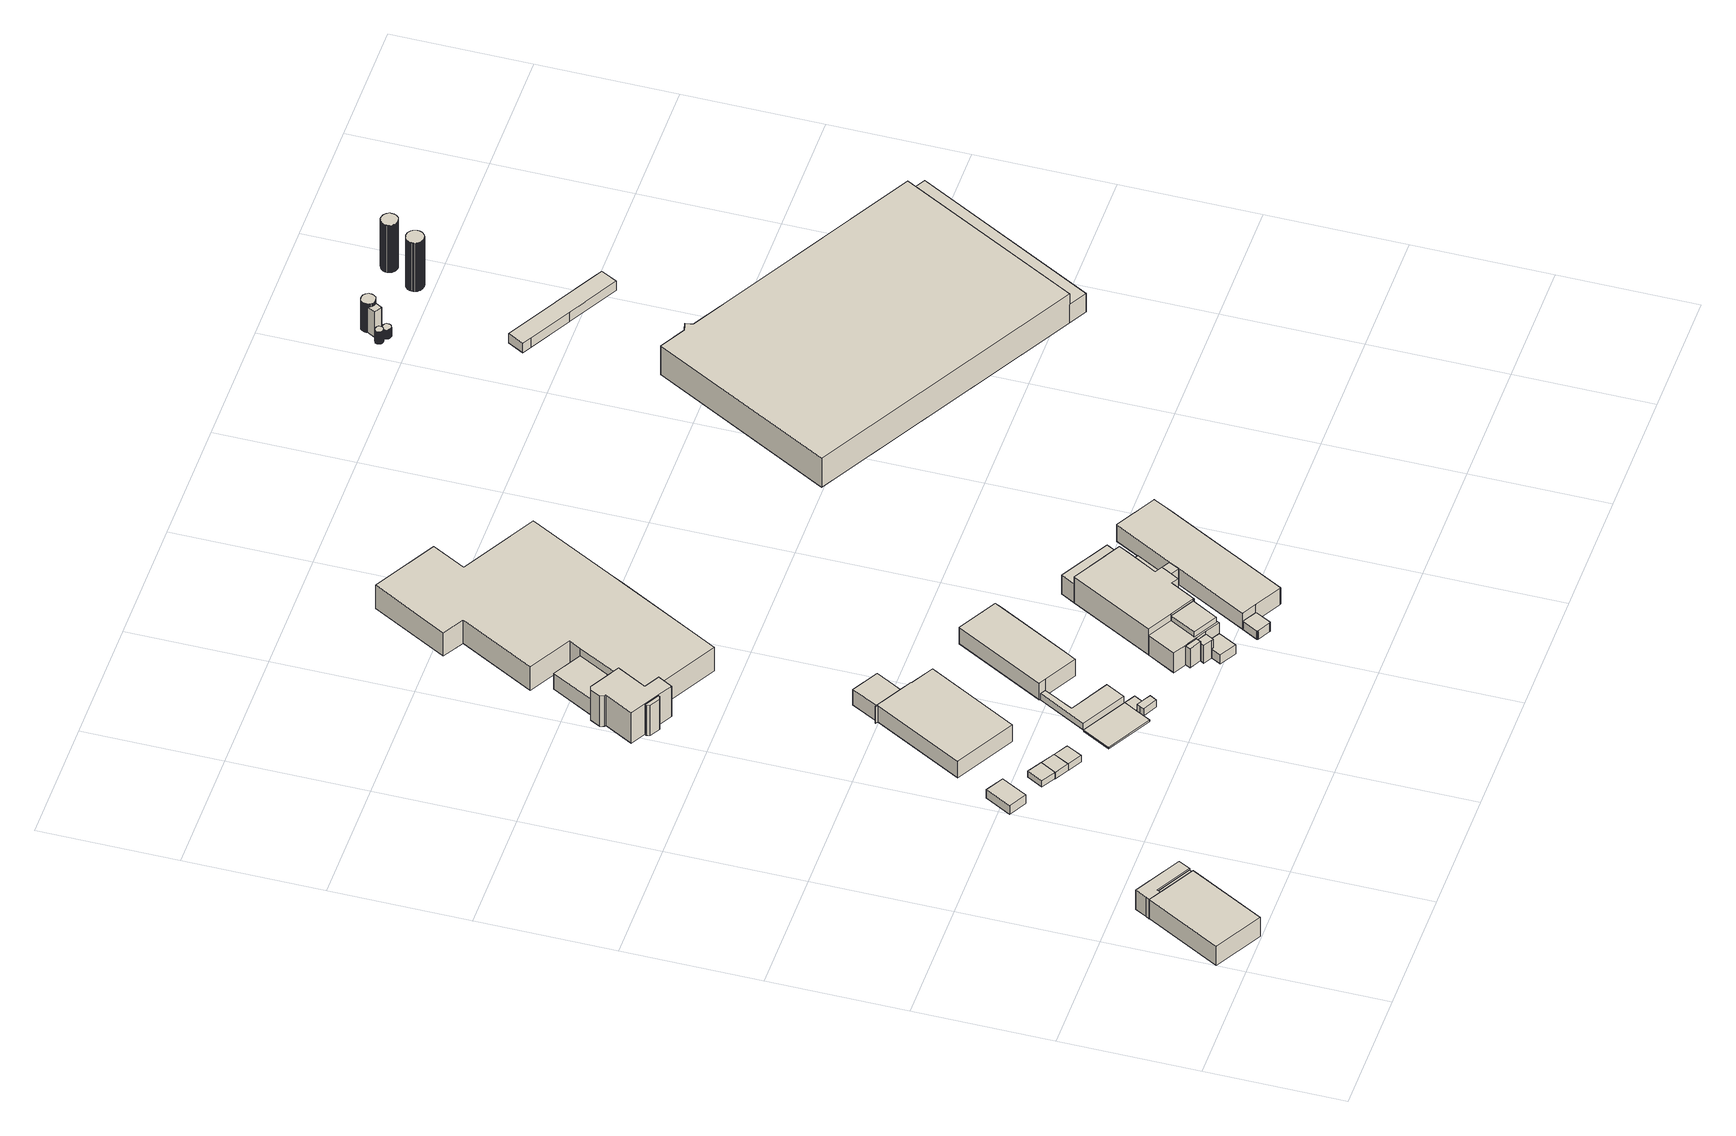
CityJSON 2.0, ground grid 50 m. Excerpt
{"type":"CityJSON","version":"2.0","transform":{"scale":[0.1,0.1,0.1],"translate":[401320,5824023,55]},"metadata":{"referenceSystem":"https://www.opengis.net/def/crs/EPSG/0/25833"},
"CityObjects":{
"building1":{"type":"Building","attributes":{"Gemeindeschluessel":"11000010","function":"31001_2111"},"address":[{"country":"Germany","locality":"Berlin","thoroughfareNumber":"16","thoroughfareName":"Schkopauer Ring"}],"children":["building1-1","building1-2","building1-3"]},
"building1-1":{"type":"BuildingPart","attributes":{"BezugspunktDach":"2200","measuredHeight":9.58,"storeysAboveGround":1},"parents":["building1"],"geometry":[{"type":"MultiSurface","lod":"1","boundaries":[[[0,1,2,3,4]],[[5,6,7,8,9]],[[5,9,4,3]],[[10,11,12,13,3,2]],[[14,10,6,2,1]],[[8,7,1,0]],[[9,8,0,4]],[[6,15,11,10]],[[15,5,13,12,11]],[[7,6,10,14]]]}]},
"building1-2":{"type":"BuildingPart","attributes":{"BezugspunktDach":"2200","measuredHeight":7.81,"storeysAboveGround":1},"parents":["building1"],"geometry":[{"type":"MultiSurface","lod":"1","boundaries":[[[14,16,17,11]],[[18,19,7,15]],[[7,19,16,14]],[[18,15,11,17]],[[19,18,20,17,16]],[[15,6,10,11]],[[7,14,10,21,6]]]}]},
"building1-3":{"type":"BuildingPart","attributes":{"BezugspunktDach":"2200","measuredHeight":9.06,"storeysAboveGround":1},"parents":["building1"],"geometry":[{"type":"MultiSurface","lod":"1","boundaries":[[[12,22,23,24,25,26,13]],[[27,28,29,30,31,32,33]],[[27,33,13,26]],[[28,27,26,25]],[[29,28,25,24]],[[30,29,24,23]],[[17,16,23,22]],[[31,30,34,19,18]],[[35,11,17,22,12]],[[32,31,18,15]],[[33,32,15,5,36]],[[18,19,34,16,17]],[[15,18,17,11,35]],[[36,5,15,37,11,12,13]]]}]},
"building2":{"type":"Building","attributes":{"Gemeindeschluessel":"11000010","BezugspunktDach":"2200","function":"31001_2120","measuredHeight":3.8,"storeysAboveGround":1},"address":[{"country":"Germany","locality":"Berlin","thoroughfareNumber":"20 (2)","thoroughfareName":"Schkopauer Ring"}],"geometry":[{"type":"Solid","lod":"1","boundaries":[[[[38,39,40,41]],[[42,43,44,45]],[[42,45,41,40]],[[43,42,40,39]],[[44,43,39,38]],[[45,44,38,41]]]]}]},
"building3":{"type":"Building","attributes":{"Gemeindeschluessel":"11000010","BezugspunktDach":"2200","function":"31001_2120","measuredHeight":2.76,"storeysAboveGround":1},"address":[{"country":"Germany","locality":"Berlin","thoroughfareNumber":"20 (3)","thoroughfareName":"Schkopauer Ring"}],"geometry":[{"type":"Solid","lod":"1","boundaries":[[[[46,47,48,49]],[[50,51,52,53]],[[50,53,49,48]],[[51,50,48,47]],[[52,51,47,46]],[[53,52,46,49]]]]}]},
"building4":{"type":"Building","attributes":{"Gemeindeschluessel":"11000010","BezugspunktDach":"2200","function":"51009_1610","measuredHeight":2.94,"storeysAboveGround":0},"address":[{"country":"Germany","locality":"Berlin"}],"geometry":[{"type":"Solid","lod":"1","boundaries":[[[[54,55,47,46]],[[56,57,58,59]],[[56,59,46,47]],[[57,56,47,55]],[[58,57,55,54]],[[59,58,54,46]]]]}]},
"building5":{"type":"Building","attributes":{"Gemeindeschluessel":"11000010","BezugspunktDach":"2200","function":"31001_2120","measuredHeight":2.85,"storeysAboveGround":1},"address":[{"country":"Germany","locality":"Berlin","thoroughfareNumber":"20 (4)","thoroughfareName":"Schkopauer Ring"}],"geometry":[{"type":"Solid","lod":"1","boundaries":[[[[60,61,55,54]],[[62,63,64,65]],[[62,65,54,55]],[[63,62,55,61]],[[64,63,61,60]],[[65,64,60,54]]]]}]},
"building6":{"type":"Building","attributes":{"Gemeindeschluessel":"11000010","BezugspunktDach":"2200","function":"31001_2120","measuredHeight":7.4,"storeysAboveGround":1},"address":[{"country":"Germany","locality":"Berlin","thoroughfareNumber":"20","thoroughfareName":"Schkopauer Ring"}],"geometry":[{"type":"Solid","lod":"1","boundaries":[[[[66,67,68,69,70,71,72,73,74,75]],[[76,77,78,79,80,81,82,83,84,85]],[[76,85,75,74]],[[77,76,74,73]],[[78,77,73,72]],[[79,78,72,71]],[[80,79,71,70]],[[81,80,70,69]],[[82,81,69,68]],[[83,82,68,67]],[[84,83,67,66]],[[85,84,66,75]]]]}]},
"building7":{"type":"Building","attributes":{"Gemeindeschluessel":"11000010","BezugspunktDach":"2200","function":"31001_2143","measuredHeight":0.706,"storeysAboveGround":2},"address":[{"country":"Germany","locality":"Berlin","thoroughfareNumber":"22 (1)","thoroughfareName":"Schkopauer Ring"}],"geometry":[{"type":"Solid","lod":"1","boundaries":[[[[86,87,88,89,90]],[[91,92,93,94,95]],[[91,95,90,89]],[[92,91,89,88]],[[93,92,88,87]],[[94,93,87,86]],[[95,94,86,90]]]]}]},
"building8":{"type":"Building","attributes":{"Gemeindeschluessel":"11000010","function":"31001_2100"},"address":[{"country":"Germany","locality":"Berlin","thoroughfareNumber":"17","thoroughfareName":"Schkopauer Ring"}],"children":["building8-1","building8-2","building8-3"]},
"building8-1":{"type":"BuildingPart","attributes":{"BezugspunktDach":"2200","measuredHeight":13.58,"storeysAboveGround":4},"parents":["building8"],"geometry":[{"type":"MultiSurface","lod":"1","boundaries":[[[96,97,98,99,100,101,102,103,104,105,106,107,108]],[[109,110,111,112,113,114,115,116,117,118,119,120,121]],[[109,121,108,107]],[[110,109,107,106]],[[111,110,106,105]],[[112,111,105,104]],[[113,112,104,103]],[[114,113,103,102]],[[122,123,114,115,114,102,101]],[[116,115,101,100]],[[117,116,100,99]],[[118,117,99,98]],[[119,118,98,97]],[[124,125,97,96]],[[121,120,96,108]],[[115,114,123,122]],[[120,119,125,124]]]}]},
"building8-2":{"type":"BuildingPart","attributes":{"BezugspunktDach":"2200","measuredHeight":7.05,"storeysAboveGround":4},"parents":["building8"],"geometry":[{"type":"MultiSurface","lod":"1","boundaries":[[[122,126,127,123]],[[128,129,115,114]],[[128,114,123,127]],[[129,128,127,126]],[[115,129,126,122]],[[114,115,122,123,130]]]}]},
"building8-3":{"type":"BuildingPart","attributes":{"BezugspunktDach":"2200","measuredHeight":13.37,"storeysAboveGround":4},"parents":["building8"],"geometry":[{"type":"Solid","lod":"1","boundaries":[[[[131,132,133,125,124,134]],[[120,119,135,136,137,138]],[[120,138,134,124]],[[135,119,125,133]],[[136,135,133,132]],[[137,136,132,131]],[[138,137,131,134]],[[119,120,124,125]]]]}]},
"building9":{"type":"Building","attributes":{"Gemeindeschluessel":"11000010","BezugspunktDach":"2200","function":"31001_2463","measuredHeight":3.64,"storeysAboveGround":1},"address":[{"country":"Germany","locality":"Berlin","thoroughfareNumber":"22 (2)","thoroughfareName":"Schkopauer Ring"}],"geometry":[{"type":"Solid","lod":"1","boundaries":[[[[139,140,141,142,143]],[[144,145,146,147,148]],[[144,148,143,142]],[[145,144,142,141]],[[146,145,141,140]],[[147,146,140,139]],[[148,147,139,143]]]]}]},
"building10":{"type":"Building","attributes":{"Gemeindeschluessel":"11000010","BezugspunktDach":"2200","function":"51009_1611","measuredHeight":2.97,"storeysAboveGround":0},"address":[{"country":"Germany","locality":"Berlin"}],"geometry":[{"type":"Solid","lod":"1","boundaries":[[[[149,150,151,152,153,154]],[[155,156,157,158,159,160]],[[155,160,154,153]],[[156,155,153,152]],[[157,156,152,151]],[[158,157,151,150]],[[159,158,150,149]],[[160,159,149,154]]]]}]},
"building11":{"type":"Building","attributes":{"Gemeindeschluessel":"11000010","BezugspunktDach":"2200","function":"31001_2020","measuredHeight":6.92,"storeysAboveGround":2},"address":[{"country":"Germany","locality":"Berlin","thoroughfareNumber":"20 (1)","thoroughfareName":"Schkopauer Ring"}],"geometry":[{"type":"Solid","lod":"1","boundaries":[[[[70,161,162,71]],[[163,164,165,166]],[[163,166,71,162]],[[164,163,162,161]],[[165,164,161,70]],[[166,165,70,71]]]]}]},
"building12":{"type":"Building","attributes":{"Gemeindeschluessel":"11000010","BezugspunktDach":"2200","function":"51009_1610","measuredHeight":0.649,"storeysAboveGround":0},"address":[{"country":"Germany","locality":"Berlin"}],"geometry":[{"type":"Solid","lod":"1","boundaries":[[[[167,168,88,87]],[[169,170,171,172]],[[169,172,87,88]],[[170,169,88,168]],[[171,170,168,167]],[[172,171,167,87]]]]}]},
"building13":{"type":"Building","attributes":{"Gemeindeschluessel":"11000010","BezugspunktDach":"2200","function":"51009_1610","measuredHeight":8.43,"storeysAboveGround":0},"address":[{"country":"Germany","locality":"Berlin"}],"geometry":[{"type":"Solid","lod":"1","boundaries":[[[[173,174,175,176]],[[177,178,179,180]],[[177,180,176,175]],[[178,177,175,174]],[[179,178,174,173]],[[180,179,173,176]]]]}]},
"building14":{"type":"Building","attributes":{"Gemeindeschluessel":"11000010","BezugspunktDach":"2200","function":"31001_2200","measuredHeight":7.37,"storeysAboveGround":2},"address":[{"country":"Germany","locality":"Berlin","thoroughfareNumber":"22","thoroughfareName":"Schkopauer Ring"}],"geometry":[{"type":"Solid","lod":"1","boundaries":[[[[181,182,183,184,185,186,187,188]],[[189,190,191,192,193,194,195,196]],[[189,196,188,187]],[[190,189,187,186]],[[191,190,186,185]],[[192,191,185,184]],[[193,192,184,183]],[[194,193,183,182]],[[195,194,182,181]],[[196,195,181,188]]]]}]},
"building15":{"type":"Building","attributes":{"Gemeindeschluessel":"11000010","BezugspunktDach":"2200","function":"51009_1610","measuredHeight":12.42,"storeysAboveGround":0},"address":[{"country":"Germany","locality":"Berlin"}],"geometry":[{"type":"Solid","lod":"1","boundaries":[[[[197,198,199,200]],[[201,202,203,204]],[[201,204,200,199]],[[202,201,199,198]],[[203,202,198,197]],[[204,203,197,200]]]]}]},
"building16":{"type":"Building","attributes":{"Gemeindeschluessel":"11000010","function":"31001_2111"},"address":[{"country":"Germany","locality":"Berlin","thoroughfareNumber":"17 (1)","thoroughfareName":"Schkopauer Ring"}],"children":["building16-1","building16-2"]},
"building16-1":{"type":"BuildingPart","attributes":{"BezugspunktDach":"2200","measuredHeight":10.51,"storeysAboveGround":2},"parents":["building16"],"geometry":[{"type":"MultiSurface","lod":"1","boundaries":[[[205,206,207,208,209,210,211,212,213,214,215,216,217,218,219,220,221]],[[222,223,224,225,226,227,228,229,230,231,232,233,234,235,236,237,238]],[[222,238,221,220]],[[223,222,220,219]],[[224,223,219,218]],[[225,224,218,217]],[[226,225,217,216]],[[227,226,216,215]],[[228,227,215,214]],[[229,228,214,213]],[[230,229,213,212]],[[231,230,212,211]],[[232,231,211,210]],[[233,232,210,209]],[[234,233,209,208]],[[235,234,239,240,241,242,208,207]],[[236,235,207,206]],[[237,236,206,205]],[[238,237,205,221]],[[242,241,240,239]]]}]},
"building16-2":{"type":"BuildingPart","attributes":{"BezugspunktDach":"2200","measuredHeight":6.57,"storeysAboveGround":2},"parents":["building16"],"geometry":[{"type":"MultiSurface","lod":"1","boundaries":[[[243,244,245,246,242,241]],[[239,247,248,249,250,240]],[[247,239,242,246]],[[248,247,246,245]],[[249,248,245,244]],[[250,249,244,243]],[[240,250,243,241]],[[240,251,241,242,239]]]}]},
"building17":{"type":"Building","attributes":{"Gemeindeschluessel":"11000010","BezugspunktDach":"2200","function":"51009_1610","measuredHeight":2.37,"storeysAboveGround":0},"address":[{"country":"Germany","locality":"Berlin"}],"geometry":[{"type":"Solid","lod":"1","boundaries":[[[[252,253,254,255,256,257,258]],[[259,260,261,262,263,264,265]],[[259,265,258,257]],[[260,259,257,256]],[[261,260,256,255]],[[262,261,255,254]],[[263,262,254,253]],[[264,263,253,252]],[[265,264,252,258]]]]}]},
"building18":{"type":"Building","attributes":{"Gemeindeschluessel":"11000010","function":"31001_2111"},"address":[{"country":"Germany","locality":"Berlin","thoroughfareNumber":"24 (1)","thoroughfareName":"Schkopauer Ring"}],"children":["building18-1","building18-2","building18-3","building18-4","building18-5","building18-6"]},
"building18-1":{"type":"BuildingPart","attributes":{"BezugspunktDach":"2200","measuredHeight":11.79,"storeysAboveGround":3},"parents":["building18"],"geometry":[{"type":"MultiSurface","lod":"1","boundaries":[[[266,267,268,269,270,271,272,273,274,275,276,277]],[[278,279,280,281,282,283,284,285,286,287,288,289]],[[278,289,277,276]],[[290,291,292,293,276,275]],[[280,279,275,274]],[[281,294,295,280,274,273]],[[296,297,294,281,273,272]],[[283,298,297,272,271]],[[284,283,271,270]],[[285,284,270,269]],[[286,285,269,268]],[[299,300,268,267]],[[301,302,299,267,266]],[[303,304,301,266,277]],[[279,278,293,292,291,290]],[[280,295,294,281]],[[282,281,294,297,296]],[[282,297,298,283]],[[287,286,300,299]],[[288,289,305,306,201,301]],[[288,307,302,301,308]],[[307,287,309,299,302]],[[289,304,303]]]}]},
"building18-2":{"type":"BuildingPart","attributes":{"BezugspunktDach":"2200","measuredHeight":8.44,"storeysAboveGround":3},"parents":["building18"],"geometry":[{"type":"Solid","lod":"1","boundaries":[[[[291,310,311,292]],[[312,313,279,278]],[[312,278,292,311]],[[313,312,311,310]],[[279,313,310,291]],[[279,291,292,278]]]]}]},
"building18-3":{"type":"BuildingPart","attributes":{"BezugspunktDach":"2200","measuredHeight":4.08,"storeysAboveGround":3},"parents":["building18"],"geometry":[{"type":"MultiSurface","lod":"1","boundaries":[[[314,315,316,317,318,319]],[[320,321,322,323,324,325]],[[320,325,319,318]],[[320,318,320,321]],[[322,321,317,321,322,316]],[[324,323,315,314]],[[325,324,314,319]],[[321,320,318,317]],[[323,322,316,315]]]}]},
"building18-4":{"type":"BuildingPart","attributes":{"BezugspunktDach":"2200","measuredHeight":7.05,"storeysAboveGround":3},"parents":["building18"],"geometry":[{"type":"Solid","lod":"1","boundaries":[[[[297,298,326,327,328,329,295,294]],[[280,330,331,332,333,283,282,281]],[[330,280,295,329]],[[331,330,329,328]],[[332,331,328,327]],[[333,332,327,326]],[[283,333,326,298]],[[281,294,295,280]],[[282,283,298,297]],[[281,282,297,294]]]]}]},
"building18-5":{"type":"BuildingPart","attributes":{"BezugspunktDach":"2200","measuredHeight":9.94,"storeysAboveGround":3},"parents":["building18"],"geometry":[{"type":"MultiSurface","lod":"1","boundaries":[[[334,335,336,337,338,339,300,299,302,301,304,340]],[[306,201,341,202,342,323,322,343,344,345,346,347]],[[306,347,340,304]],[[201,306,348,289,288,301]],[[341,201,301,302]],[[202,341,302,307,287]],[[342,202,299,287,286,300]],[[323,342,300,339]],[[316,315,339,338]],[[349,350,322,338,337]],[[351,349,343,337,336]],[[345,344,336,335]],[[346,345,335,334]],[[347,346,334,340]],[[304,301,288,289,348]],[[287,307,302,299]],[[300,286,287,299]],[[322,323,315,316]],[[343,322,350,349]],[[344,343,349,351]]]}]},
"building18-6":{"type":"BuildingPart","attributes":{"BezugspunktDach":"2200","measuredHeight":7.87,"storeysAboveGround":3},"parents":["building18"],"geometry":[{"type":"MultiSurface","lod":"1","boundaries":[[[352,353,350,351,354,355]],[[356,344,322,321,320,357]],[[356,357,355,354]],[[344,356,354,351]],[[317,316,350,353]],[[320,318,317,353,352]],[[357,320,352,355]],[[322,343,349,350]],[[351,349,343,344]],[[321,322,316,317]],[[321,317,318,320]]]}]},
"building19":{"type":"Building","attributes":{"Gemeindeschluessel":"11000010","function":"31001_2111"},"address":[{"country":"Germany","locality":"Berlin","thoroughfareNumber":"24","thoroughfareName":"Schkopauer Ring"}],"children":["building19-1","building19-2"]},
"building19-1":{"type":"BuildingPart","attributes":{"BezugspunktDach":"2200","measuredHeight":7.23,"storeysAboveGround":2},"parents":["building19"],"geometry":[{"type":"MultiSurface","lod":"1","boundaries":[[[358,359,360,361,362,363,364,365,366,367,368,369,370,371,372,373,374,375,376,377,378,379,380,381,382,383]],[[384,385,386,387,388,389,390,391,392,393,394,395,396,397,398,399,400,401,402,403,404,405,406,407,408,409]],[[384,409,383,382]],[[385,384,382,381]],[[386,385,381,380]],[[387,386,380,379]],[[388,387,379,378]],[[389,388,378,377]],[[390,389,377,376]],[[391,390,376,375]],[[392,391,375,374]],[[393,392,374,373]],[[394,393,373,372]],[[395,394,372,371]],[[396,395,371,370]],[[397,396,370,369]],[[398,397,369,368]],[[399,398,368,367]],[[400,399,367,366]],[[401,400,366,365]],[[402,401,365,364]],[[403,402,364,363]],[[404,403,363,362]],[[405,404,362,361]],[[406,405,361,360]],[[407,406,360,359]],[[408,407,359,358]],[[410,411,358,383]],[[409,408,411,410]]]}]},
"building19-2":{"type":"BuildingPart","attributes":{"BezugspunktDach":"2200","measuredHeight":3.79,"storeysAboveGround":2},"parents":["building19"],"geometry":[{"type":"MultiSurface","lod":"1","boundaries":[[[412,413,414,415,416,417,418,419,420,421,411,410,422,423]],[[424,409,408,425,426,427,428,429,430,431,432,433,434,435]],[[424,435,423,422]],[[409,424,422,410]],[[425,408,411,421]],[[426,425,421,420]],[[427,426,420,419]],[[428,427,419,418]],[[429,428,418,417]],[[430,429,417,416]],[[431,430,416,415]],[[432,431,415,414]],[[433,432,414,413]],[[434,433,413,412]],[[435,434,412,423]],[[409,436,410,411,408]]]}]},
"building20":{"type":"Building","attributes":{"Gemeindeschluessel":"11000010","BezugspunktDach":"2200","function":"51009_1610","measuredHeight":4.63,"storeysAboveGround":0},"address":[{"country":"Germany","locality":"Berlin"}],"geometry":[{"type":"Solid","lod":"1","boundaries":[[[[437,438,439,440]],[[441,442,443,444]],[[441,444,440,439]],[[442,441,439,438]],[[443,442,438,437]],[[444,443,437,440]]]]}]},
"building21":{"type":"Building","attributes":{"Gemeindeschluessel":"11000010","BezugspunktDach":"2200","function":"51009_1610","measuredHeight":4.91,"storeysAboveGround":0},"address":[{"country":"Germany","locality":"Berlin"}],"geometry":[{"type":"Solid","lod":"1","boundaries":[[[[445,446,447,448,449,450,451,452,453,454,455]],[[456,457,458,399,398,397,396,395,394,393,392]],[[456,392,455,454]],[[457,456,454,453]],[[458,457,453,452]],[[399,458,452,451]],[[398,399,451,450]],[[397,398,450,449]],[[396,397,449,448]],[[395,396,448,447]],[[394,395,447,446]],[[393,394,446,445]],[[392,393,445,455]]]]}]},
"building22":{"type":"Building","attributes":{"Gemeindeschluessel":"11000010","function":"31001_2100"},"address":[{"country":"Germany","locality":"Berlin","thoroughfareNumber":"23 (1)","thoroughfareName":"Wolfener Straße"}],"children":["building22-1","building22-2"]},
"building22-1":{"type":"BuildingPart","attributes":{"BezugspunktDach":"2200","measuredHeight":8.1,"storeysAboveGround":2},"parents":["building22"],"geometry":[{"type":"MultiSurface","lod":"1","boundaries":[[[459,460,461,462]],[[463,464,465,466]],[[463,466,467,466,463,461]],[[464,463,461,460]],[[465,464,460,459]],[[466,465,459,462]],[[462,461,463,466,467]]]}]},
"building22-2":{"type":"BuildingPart","attributes":{"BezugspunktDach":"2200","measuredHeight":18.32,"storeysAboveGround":2},"parents":["building22"],"geometry":[{"type":"MultiSurface","lod":"1","boundaries":[[[468,469,470,471,472,473,474,475]],[[476,477,478,479,480,463,466,481]],[[476,481,475,474]],[[477,476,474,473]],[[478,477,473,472]],[[479,478,472,471]],[[480,479,471,470]],[[463,480,470,469]],[[462,461,469,468]],[[481,466,468,475]],[[466,463,461,462]]]}]},
"building23":{"type":"Building","attributes":{"Gemeindeschluessel":"11000010","BezugspunktDach":"2200","function":"31001_2140","measuredHeight":5.41,"storeysAboveGround":1},"address":[{"country":"Germany","locality":"Berlin","thoroughfareNumber":"5 (19)","thoroughfareName":"Nordring"}],"geometry":[{"type":"Solid","lod":"1","boundaries":[[[[482,483,484,485,486,487,488,489,490,491,492,493,494,495,496,497,498,499,500,501,502,503,504,505,506,507,508,509,510,511,512,513,514,515,516,517,518,519]],[[520,521,522,523,524,525,526,527,528,529,530,531,532,533,534,535,536,537,538,539,540,541,542,543,544,545,546,547,548,549,550,551,552,553,554,555,556,557]],[[520,557,519,518]],[[521,520,518,517]],[[522,521,517,516]],[[523,522,516,515]],[[524,523,515,514]],[[525,524,514,513]],[[526,525,513,512]],[[527,526,512,511]],[[528,527,511,510]],[[529,528,510,509]],[[530,529,509,508]],[[531,530,508,507]],[[532,531,507,506]],[[533,532,506,505]],[[534,533,505,504]],[[535,534,504,503]],[[536,535,503,502]],[[537,536,502,501]],[[538,537,501,500]],[[539,538,500,499]],[[540,539,499,498]],[[541,540,498,497]],[[542,541,497,496]],[[543,542,496,495]],[[544,543,495,494]],[[545,544,494,493]],[[546,545,493,492]],[[547,546,492,491]],[[548,547,491,490]],[[549,548,490,489]],[[550,549,489,488]],[[551,550,488,487]],[[552,551,487,486]],[[553,552,486,485]],[[554,553,485,484]],[[555,554,484,483]],[[556,555,483,482]],[[557,556,482,519]]]]}]},
"building24":{"type":"Building","attributes":{"Gemeindeschluessel":"11000010","BezugspunktDach":"2200","function":"31001_2140","measuredHeight":4.14,"storeysAboveGround":1},"address":[{"country":"Germany","locality":"Berlin","thoroughfareNumber":"5 (20)","thoroughfareName":"Nordring"}],"geometry":[{"type":"MultiSurface","lod":"1","boundaries":[[[558,559,560,561,562,563,564,565,566,567,568,569,570,571,572,573,574,575,576,577,578,579,580,581,582,583,584,585,586,587,588,589,590,591,592,593,594,595,596]],[[597,598,599,600,601,602,603,604,605,606,607,608,609,610,611,612,613,614,615,616,617,618,619,620,621,622,623,624,625,626,627,628,629,630,631,632,633,634,635]],[[597,635,596,595]],[[598,597,595,594]],[[599,598,594,593]],[[600,599,593,592]],[[601,600,592,591]],[[602,601,591,590]],[[603,602,590,589]],[[604,603,589,588]],[[605,604,588,587]],[[606,605,587,586]],[[607,606,586,585]],[[608,607,585,584]],[[609,608,584,583]],[[610,609,583,582]],[[611,610,582,581]],[[612,611,581,580]],[[613,612,580,579]],[[614,613,579,578]],[[615,614,578,577]],[[616,615,577,576]],[[617,616,576,575]],[[618,617,575,574]],[[619,618,574,573]],[[620,619,573,572]],[[621,620,572,571]],[[622,621,571,570]],[[623,622,570,569]],[[624,623,569,568]],[[625,624,568,567]],[[626,567,566]],[[627,626,566,565]],[[628,627,565,564]],[[629,628,564,563]],[[630,629,563,562]],[[631,630,562,561]],[[632,631,561,560]],[[633,632,560,559]],[[634,633,559,558]],[[635,634,558,596]]]}]},
"building25":{"type":"Building","attributes":{"Gemeindeschluessel":"11000010","BezugspunktDach":"2200","function":"51009_1610","measuredHeight":8.29,"storeysAboveGround":0},"address":[{"country":"Germany","locality":"Berlin"}],"geometry":[{"type":"Solid","lod":"1","boundaries":[[[[636,637,638,639]],[[640,641,480,479]],[[640,479,639,638]],[[641,640,638,637]],[[480,641,637,636]],[[479,480,636,639]]]]}]},
"building26":{"type":"Building","attributes":{"Gemeindeschluessel":"11000010","BezugspunktDach":"2200","function":"31001_2200","measuredHeight":13.23,"storeysAboveGround":1},"address":[{"country":"Germany","locality":"Berlin","thoroughfareNumber":"5 (22)","thoroughfareName":"Nordring"}],"geometry":[{"type":"Solid","lod":"1","boundaries":[[[[642,643,644,645,646]],[[647,648,649,650,651]],[[647,651,646,645]],[[648,647,645,644]],[[649,648,644,643]],[[650,649,643,642]],[[651,650,642,646]]]]}]},
"building27":{"type":"Building","attributes":{"Gemeindeschluessel":"11000010","BezugspunktDach":"2200","function":"31001_2140","measuredHeight":12.71,"storeysAboveGround":3},"address":[{"country":"Germany","locality":"Berlin","thoroughfareNumber":"5 (21)","thoroughfareName":"Nordring"}],"geometry":[{"type":"MultiSurface","lod":"1","boundaries":[[[652,653,654,655,656,657,658,659,660,661,662,663,664,665,666,667,668,669,670,671,672,673,674,675,676,677,678,679,680,681,682,683,684,685,686,687,688,689,690,691,692,693,694,695,696,697,698,699,700,701,702]],[[703,704,705,706,707,708,709,710,711,712,713,714,715,716,717,718,719,720,721,722,723,724,725,726,727,728,729,730,731,732,733,734,735,736,737,738,739,740,741,742,743,744,745,746,747,748,749,750,751,752,753]],[[703,753,702,701]],[[704,703,701,700]],[[705,704,700,699]],[[706,705,699,698]],[[707,706,698,697]],[[708,707,697,696]],[[709,708,696,695]],[[710,709,695,694]],[[711,710,694,693]],[[712,711,693,692]],[[713,712,692,691]],[[714,713,691,690]],[[715,714,690,689]],[[716,715,689,688]],[[717,716,688,687]],[[718,717,687,686]],[[719,718,686,685]],[[720,719,685,684]],[[721,720,684,683]],[[722,721,683,682]],[[723,722,682,681]],[[724,723,681,680]],[[725,724,680,679]],[[726,725,679,678]],[[727,726,678,677]],[[728,727,677,676]],[[729,728,676,675]],[[730,729,675,674]],[[731,730,674,673]],[[732,731,673,672]],[[733,732,672,671]],[[734,733,671,670]],[[735,734,670,669]],[[736,735,669,668]],[[737,736,668,667]],[[738,737,667,666]],[[739,738,666,665]],[[740,739,665,664]],[[741,664,663]],[[742,741,663,662]],[[743,742,662,661]],[[744,743,661,660]],[[745,744,660,659]],[[746,745,659,658]],[[747,746,658,657]],[[748,747,657,656]],[[749,748,656,655]],[[750,749,655,654]],[[751,750,654,653]],[[752,751,653,652]],[[753,752,652,702]]]}]},
"building28":{"type":"Building","attributes":{"Gemeindeschluessel":"11000010","BezugspunktDach":"2200","function":"31001_2100","measuredHeight":4.47,"storeysAboveGround":1},"address":[{"country":"Germany","locality":"Berlin","thoroughfareNumber":"23 (4)","thoroughfareName":"Wolfener Straße"}],"geometry":[{"type":"Solid","lod":"1","boundaries":[[[[754,755,756,757,758,759,760,761]],[[762,763,764,765,766,767,768,769]],[[762,769,761,760]],[[763,762,760,759]],[[764,763,759,758]],[[765,764,758,757]],[[766,765,757,756]],[[767,766,756,755]],[[768,767,755,754]],[[769,768,754,761]]]]}]},
"building29":{"type":"Building","attributes":{"Gemeindeschluessel":"11000010","BezugspunktDach":"2200","function":"31001_2140","measuredHeight":21.62,"storeysAboveGround":5},"address":[{"country":"Germany","locality":"Berlin","thoroughfareNumber":"5 (24)","thoroughfareName":"Nordring"}],"geometry":[{"type":"Solid","lod":"1","boundaries":[[[[770,771,772,773,774,775,776,777,778,779,780,781,782,783,784,785,786,787,788,789,790,791,792,793,794,795,796,797,798,799,800,801,802,803,804,805,806,807,808,809,810,811,812,813,814,815,816,817,818,819,820,821,822,823,824,825]],[[826,827,828,829,830,831,832,833,834,835,836,837,838,839,840,841,842,843,844,845,846,847,848,849,850,851,852,853,854,855,856,857,858,859,860,861,862,863,864,865,866,867,868,869,870,871,872,873,874,875,876,877,878,879,880,881]],[[826,881,825,824]],[[827,826,824,823]],[[828,827,823,822]],[[829,828,822,821]],[[830,829,821,820]],[[831,830,820,819]],[[832,831,819,818]],[[833,832,818,817]],[[834,833,817,816]],[[835,834,816,815]],[[836,835,815,814]],[[837,836,814,813]],[[838,837,813,812]],[[839,838,812,811]],[[840,839,811,810]],[[841,840,810,809]],[[842,841,809,808]],[[843,842,808,807]],[[844,843,807,806]],[[845,844,806,805]],[[846,845,805,804]],[[847,846,804,803]],[[848,847,803,802]],[[849,848,802,801]],[[850,849,801,800]],[[851,850,800,799]],[[852,851,799,798]],[[853,852,798,797]],[[854,853,797,796]],[[855,854,796,795]],[[856,855,795,794]],[[857,856,794,793]],[[858,857,793,792]],[[859,858,792,791]],[[860,859,791,790]],[[861,860,790,789]],[[862,861,789,788]],[[863,862,788,787]],[[864,863,787,786]],[[865,864,786,785]],[[866,865,785,784]],[[867,866,784,783]],[[868,867,783,782]],[[869,868,782,781]],[[870,869,781,780]],[[871,870,780,779]],[[872,871,779,778]],[[873,872,778,777]],[[874,873,777,776]],[[875,874,776,775]],[[876,875,775,774]],[[877,876,774,773]],[[878,877,773,772]],[[879,878,772,771]],[[880,879,771,770]],[[881,880,770,825]]]]}]},
"building30":{"type":"Building","attributes":{"Gemeindeschluessel":"11000010","BezugspunktDach":"2200","function":"31001_2140","measuredHeight":21.17,"storeysAboveGround":5},"address":[{"country":"Germany","locality":"Berlin","thoroughfareNumber":"5 (25)","thoroughfareName":"Nordring"}],"geometry":[{"type":"MultiSurface","lod":"1","boundaries":[[[882,883,884,885,886,887,888,889,890,891,892,893,894,895,896,897,898,899,900,901,902,903,904,905,906,907,908,909,910,911,912,913,914,915,916,917,918,919,920,921,922,923,924,925,926,927,928,929,930,931,932,933,934,935,936]],[[937,938,939,940,941,942,943,944,945,946,947,948,949,950,951,952,953,954,955,956,957,958,959,960,961,962,963,964,965,966,967,968,969,970,971,972,973,974,975,976,977,978,979,980,981,982,983,984,985,986,987,988,989,990,991]],[[937,991,936,935]],[[938,937,935,934]],[[939,938,934,933]],[[940,939,933,932]],[[941,940,932,931]],[[942,941,931,930]],[[943,942,930,929]],[[944,943,929,928]],[[945,944,928,927]],[[946,945,927,926]],[[947,946,926,925]],[[948,947,925,924]],[[949,948,924,923]],[[950,949,923,922]],[[951,950,922,921]],[[952,951,921,920]],[[953,952,920,919]],[[954,953,919,918]],[[955,954,918,917]],[[956,955,917,916]],[[957,956,916,915]],[[958,957,915,914]],[[959,958,914,913]],[[960,959,913,912]],[[961,960,912,911]],[[962,961,911,910]],[[963,962,910,909]],[[964,963,909,908]],[[965,964,908,907]],[[966,965,907,906]],[[967,966,906,905]],[[968,967,905,904]],[[969,968,904,903]],[[970,969,903,902]],[[971,970,902,901]],[[972,971,901,900]],[[973,972,900,899]],[[974,973,899,898]],[[975,974,898,897]],[[976,975,897,896]],[[977,976,896,895]],[[978,895,894]],[[979,978,894,893]],[[980,979,893,892]],[[981,980,892,891]],[[982,981,891,890]],[[983,982,890,889]],[[984,983,889,888]],[[985,984,888,887]],[[986,985,887,886]],[[987,986,886,885]],[[988,987,885,884]],[[989,988,884,883]],[[990,989,883,882]],[[991,990,882,936]]]}]}
},
"vertices":[
[175,6,95],[327,282,95],[240,330,95],[153,379,95],[0,103,95],[153,379,9],[240,330,9],[327,282,9],[175,6,9],[0,103,9],[240,330,87],[198,354,87],[198,354,94],[153,379,94],[327,282,87],[198,354,9],
[335,296,87],[205,367,87],[205,367,9],[335,296,9],[205,367,41],[240,330,76],
[205,367,94],[335,296,94],[358,339,94],[184,435,94],[160,392,94],[160,392,8],[184,435,8],[358,339,8],[335,296,8],[205,367,8],[198,354,8],[153,379,8],[335,296,75],[198,354,64],[153,379,83],[198,354,26],
[563,926,50],[615,1021,50],[550,1057,50],[497,962,50],[550,1057,12],[615,1021,12],[563,926,12],[497,962,12],
[702,868,43],[734,925,43],[682,955,43],[649,897,43],[682,955,16],[734,925,16],[702,868,16],[649,897,16],
[752,838,43],[784,896,43],[734,925,14],[784,896,14],[752,838,14],[702,868,14],
[804,809,43],[836,866,43],[784,896,15],[836,866,15],[804,809,15],[752,838,15],
[835,1054,87],[1017,1383,87],[934,1429,87],[935,1431,87],[891,1455,87],[794,1509,87],[789,1511,87],[788,1509,87],[797,1504,87],[615,1175,87],[797,1504,13],[788,1509,13],[789,1511,13],[794,1509,13],[891,1455,13],[935,1431,13],[934,1429,13],[1017,1383,13],[835,1054,13],[615,1175,13],
[1059,652,17],[1091,709,17],[1116,754,17],[952,845,17],[895,743,17],[952,845,10],[1116,754,10],[1091,709,10],[1059,652,10],[895,743,10],
[510,2215,157],[564,2185,157],[617,2156,157],[647,2209,157],[591,2240,157],[651,2348,157],[545,2406,157],[540,2409,157],[524,2404,157],[504,2368,157],[509,2352,157],[514,2350,157],[456,2245,157],[514,2350,21],[509,2352,21],[504,2368,21],[524,2404,21],[540,2409,21],[545,2406,21],[651,2348,21],[591,2240,21],[647,2209,21],[617,2156,21],[564,2185,21],[510,2215,21],[456,2245,21],[651,2348,92],[545,2406,92],[510,2215,155],[564,2185,155],
[738,2505,92],[632,2564,92],[632,2564,21],[738,2505,21],[545,2406,89],
[510,2196,155],[547,2176,155],[561,2180,155],[507,2210,155],[561,2180,21],[547,2176,21],[510,2196,21],[507,2210,21],
[1133,651,41],[1147,677,41],[1095,706,41],[1088,692,41],[1080,679,41],[1088,692,10],[1095,706,10],[1147,677,10],[1133,651,10],[1080,679,10],
[1120,759,40],[1158,828,40],[1015,906,40],[1073,1013,40],[1054,1024,40],[957,848,40],[1054,1024,11],[1073,1013,11],[1015,906,11],[1158,828,11],[1120,759,11],[957,848,11],
[944,1550,87],[846,1604,87],[846,1604,18],[944,1550,18],[891,1455,18],[794,1509,18],
[1131,688,17],[1155,732,17],[1116,754,11],[1155,732,11],[1131,688,11],[1091,709,11],
[1382,575,101],[1391,592,101],[1348,616,101],[1339,598,101],[1348,616,16],[1391,592,16],[1382,575,16],[1339,598,16],
[1077,1013,88],[1195,947,88],[1221,994,88],[1366,1257,88],[1377,1277,88],[1331,1302,88],[1233,1356,88],[1051,1027,88],[1233,1356,14],[1331,1302,14],[1377,1277,14],[1366,1257,14],[1221,994,14],[1195,947,14],[1077,1013,14],[1051,1027,14],
[1485,552,124],[1538,647,124],[1449,696,124],[1396,601,124],[1449,696,15],[1538,647,15],[1485,552,15],[1396,601,15],
[647,2209,125],[870,2086,125],[1075,2457,125],[1110,2520,125],[1281,2830,125],[1002,2983,125],[1002,2982,125],[1000,2983,125],[1068,3107,125],[835,3236,125],[680,2957,125],[758,2913,125],[604,2636,125],[762,2549,125],[738,2505,125],[651,2348,125],[591,2240,125],[651,2348,20],[738,2505,20],[762,2549,20],[604,2636,20],[758,2913,20],[680,2957,20],[835,3236,20],[1068,3107,20],[1000,2983,20],[1002,2982,20],[1002,2983,20],[1281,2830,20],[1110,2520,20],[1075,2457,20],[870,2086,20],[647,2209,20],[591,2240,20],[1110,2520,23],[1075,2457,23],[1075,2457,89],[1110,2520,89],
[1082,2453,89],[1105,2460,89],[1123,2493,89],[1117,2516,89],[1117,2516,23],[1123,2493,23],[1105,2460,23],[1082,2453,23],[1075,2457,44],
[1377,1277,41],[1366,1257,41],[1376,1252,41],[1389,1275,41],[1386,1284,41],[1336,1312,41],[1331,1302,41],[1336,1312,17],[1386,1284,17],[1389,1275,17],[1376,1252,17],[1366,1257,17],[1377,1277,17],[1331,1302,17],
[1449,696,133],[1538,647,133],[1540,645,133],[1591,737,133],[1617,722,133],[1651,783,133],[1655,790,133],[1628,805,133],[1692,919,133],[1710,952,133],[1528,1052,133],[1359,746,133],[1528,1052,16],[1710,952,16],[1692,919,16],[1628,805,16],[1655,790,16],[1651,783,16],[1617,722,16],[1591,737,16],[1540,645,16],[1538,647,16],[1449,696,16],[1359,746,16],[1710,952,29],[1710,952,101],[1528,1052,101],[1528,1052,60],[1628,805,86],[1692,919,86],[1655,790,68],[1655,790,86],[1651,783,86],[1538,647,104],[1540,645,104],[1449,696,104],[1450,695,104],[1359,746,32],[1359,746,104],[1359,746,17],[1359,746,15],[1450,695,16],[1449,696,49],[1538,647,74],
[1738,1003,101],[1557,1103,101],[1557,1103,16],[1738,1003,16],
[1446,474,56],[1483,541,56],[1430,571,56],[1412,540,56],[1405,543,56],[1386,508,56],[1405,543,15],[1412,540,15],[1430,571,15],[1483,541,15],[1446,474,15],[1386,508,15],
[1712,750,86],[1733,788,86],[1688,813,86],[1734,896,86],[1734,896,16],[1688,813,16],[1733,788,16],[1712,750,16],
[1348,616,104],[1359,610,104],[1391,592,104],[1392,592,104],[1430,571,104],[1483,541,104],[1302,642,104],[1450,695,15],[1540,645,15],[1392,592,15],[1391,592,15],[1359,610,15],[1348,616,15],[1302,642,15],[1359,746,70],[1392,592,94],[1430,571,94],[1391,592,94],
[1405,543,94],[1412,540,94],[1382,575,94],[1374,561,94],[1382,575,15],[1374,561,15],
[1619,457,87],[1717,403,87],[1718,403,87],[1719,403,87],[1720,403,87],[1721,404,87],[1721,405,87],[1820,583,87],[1846,631,87],[1973,860,87],[2006,920,87],[2006,921,87],[2006,922,87],[2006,923,87],[2005,923,87],[2004,924,87],[1933,963,87],[1857,1005,87],[1856,1006,87],[1855,1006,87],[1854,1005,87],[1853,1005,87],[1853,1004,87],[1733,788,87],[1712,750,87],[1567,486,87],[1712,750,15],[1733,788,15],[1853,1004,15],[1853,1005,15],[1854,1005,15],[1855,1006,15],[1856,1006,15],[1857,1005,15],[1933,963,15],[2004,924,15],[2005,923,15],[2006,923,15],[2006,922,15],[2006,921,15],[2006,920,15],[1973,860,15],[1846,631,15],[1820,583,15],[1721,405,15],[1721,404,15],[1720,403,15],[1719,403,15],[1718,403,15],[1717,403,15],[1619,457,15],[1567,486,15],[1567,486,53],[1619,457,53],
[1534,426,53],[1534,425,53],[1535,424,53],[1536,424,53],[1583,398,53],[1584,397,53],[1585,397,53],[1585,398,53],[1586,398,53],[1587,399,53],[1534,428,53],[1534,427,53],[1534,428,15],[1587,399,15],[1586,398,15],[1585,398,15],[1585,397,15],[1584,397,15],[1583,398,15],[1536,424,15],[1535,424,15],[1534,425,15],[1534,426,15],[1534,427,15],[1567,486,46],
[1831,577,62],[1857,625,62],[1846,631,62],[1820,583,62],[1846,631,16],[1857,625,16],[1831,577,16],[1820,583,16],
[2004,924,64],[2005,923,64],[2006,923,64],[2006,922,64],[2006,921,64],[2006,920,64],[1973,860,64],[1984,854,64],[2024,927,64],[1939,974,64],[1933,963,64],[1939,974,15],[2024,927,15],[1984,854,15],
[2873,1418,103],[3241,2082,103],[3173,2120,103],[2807,1454,103],[3173,2120,22],[3241,2082,22],[2873,1418,22],[2807,1454,22],[2807,1454,62],
[2807,1454,151],[3173,2120,151],[2479,2501,151],[2311,2593,151],[2306,2622,151],[2275,2613,151],[2180,2665,151],[1814,2004,151],[2180,2665,22],[2275,2613,22],[2306,2622,22],[2311,2593,22],[2479,2501,22],[1814,2004,22],
[2054,3593,75],[2055,3590,75],[2056,3588,75],[2057,3586,75],[2059,3585,75],[2061,3584,75],[2063,3583,75],[2065,3582,75],[2068,3582,75],[2070,3582,75],[2072,3583,75],[2074,3584,75],[2076,3585,75],[2078,3586,75],[2079,3588,75],[2081,3590,75],[2081,3593,75],[2082,3595,75],[2082,3597,75],[2081,3599,75],[2081,3602,75],[2079,3604,75],[2078,3606,75],[2076,3607,75],[2074,3608,75],[2072,3609,75],[2070,3610,75],[2068,3610,75],[2065,3610,75],[2063,3609,75],[2061,3608,75],[2059,3607,75],[2057,3606,75],[2056,3604,75],[2055,3602,75],[2054,3599,75],[2053,3597,75],[2053,3595,75],[2053,3597,21],[2054,3599,21],[2055,3602,21],[2056,3604,21],[2057,3606,21],[2059,3607,21],[2061,3608,21],[2063,3609,21],[2065,3610,21],[2068,3610,21],[2070,3610,21],[2072,3609,21],[2074,3608,21],[2076,3607,21],[2078,3606,21],[2079,3604,21],[2081,3602,21],[2081,3599,21],[2082,3597,21],[2082,3595,21],[2081,3593,21],[2081,3590,21],[2079,3588,21],[2078,3586,21],[2076,3585,21],[2074,3584,21],[2072,3583,21],[2070,3582,21],[2068,3582,21],[2065,3582,21],[2063,3583,21],[2061,3584,21],[2059,3585,21],[2057,3586,21],[2056,3588,21],[2055,3590,21],[2054,3593,21],[2053,3595,21],
[2085,3576,62],[2085,3574,62],[2086,3572,62],[2088,3570,62],[2089,3568,62],[2091,3567,62],[2093,3566,62],[2096,3565,62],[2098,3564,62],[2101,3564,62],[2103,3565,62],[2105,3566,62],[2107,3567,62],[2109,3568,62],[2111,3570,62],[2112,3572,62],[2113,3574,62],[2114,3576,62],[2114,3579,62],[2114,3581,62],[2114,3584,62],[2113,3586,62],[2112,3588,62],[2110,3590,62],[2108,3591,62],[2106,3593,62],[2104,3594,62],[2102,3594,62],[2099,3594,62],[2097,3594,62],[2095,3594,62],[2092,3593,62],[2090,3591,62],[2089,3590,62],[2087,3588,62],[2086,3586,62],[2085,3584,62],[2084,3581,62],[2084,3579,62],[2084,3581,21],[2085,3584,21],[2086,3586,21],[2087,3588,21],[2089,3590,21],[2090,3591,21],[2092,3593,21],[2095,3594,21],[2097,3594,21],[2099,3594,21],[2102,3594,21],[2104,3594,21],[2106,3593,21],[2108,3591,21],[2110,3590,21],[2112,3588,21],[2113,3586,21],[2114,3584,21],[2114,3581,21],[2114,3579,21],[2114,3576,21],[2113,3574,21],[2112,3572,21],[2111,3570,21],[2109,3568,21],[2107,3567,21],[2105,3566,21],[2103,3565,21],[2101,3564,21],[2098,3564,21],[2096,3565,21],[2093,3566,21],[2091,3567,21],[2089,3568,21],[2088,3570,21],[2086,3572,21],[2085,3574,21],[2085,3576,21],[2084,3579,21],
[2479,2501,94],[2500,2537,94],[2332,2630,94],[2311,2593,94],[2332,2630,22],[2500,2537,22],
[2110,3601,134],[2125,3628,134],[2140,3655,134],[2112,3670,134],[2082,3616,134],[2112,3670,20],[2140,3655,20],[2125,3628,20],[2110,3601,20],[2082,3616,20],
[2098,3646,147],[2098,3643,147],[2100,3640,147],[2101,3637,147],[2103,3635,147],[2105,3632,147],[2107,3630,147],[2110,3628,147],[2112,3627,147],[2115,3626,147],[2118,3625,147],[2121,3625,147],[2124,3625,147],[2127,3625,147],[2130,3626,147],[2133,3627,147],[2136,3628,147],[2139,3630,147],[2141,3632,147],[2143,3635,147],[2145,3637,147],[2146,3640,147],[2147,3643,147],[2148,3646,147],[2148,3649,147],[2148,3652,147],[2148,3655,147],[2147,3658,147],[2145,3661,147],[2144,3664,147],[2142,3666,147],[2140,3669,147],[2137,3671,147],[2135,3672,147],[2132,3674,147],[2129,3674,147],[2126,3675,147],[2123,3675,147],[2120,3675,147],[2117,3674,147],[2114,3674,147],[2111,3672,147],[2108,3671,147],[2106,3669,147],[2104,3666,147],[2102,3664,147],[2100,3661,147],[2099,3658,147],[2098,3655,147],[2098,3652,147],[2098,3649,147],[2098,3652,20],[2098,3655,20],[2099,3658,20],[2100,3661,20],[2102,3664,20],[2104,3666,20],[2106,3669,20],[2108,3671,20],[2111,3672,20],[2114,3674,20],[2117,3674,20],[2120,3675,20],[2123,3675,20],[2126,3675,20],[2129,3674,20],[2132,3674,20],[2135,3672,20],[2137,3671,20],[2140,3669,20],[2142,3666,20],[2144,3664,20],[2145,3661,20],[2147,3658,20],[2148,3655,20],[2148,3652,20],[2148,3649,20],[2148,3646,20],[2147,3643,20],[2146,3640,20],[2145,3637,20],[2143,3635,20],[2141,3632,20],[2139,3630,20],[2136,3628,20],[2133,3627,20],[2130,3626,20],[2127,3625,20],[2124,3625,20],[2121,3625,20],[2118,3625,20],[2115,3626,20],[2112,3627,20],[2110,3628,20],[2107,3630,20],[2105,3632,20],[2103,3635,20],[2101,3637,20],[2100,3640,20],[2098,3643,20],[2098,3646,20],[2098,3649,20],
[2184,3111,62],[2339,3026,62],[2527,2923,62],[2559,2982,62],[2526,3000,62],[2371,3085,62],[2183,3188,62],[2151,3129,62],[2183,3188,21],[2371,3085,21],[2526,3000,21],[2559,2982,21],[2527,2923,21],[2339,3026,21],[2184,3111,21],[2151,3129,21],
[2333,3559,234],[2333,3556,234],[2334,3552,234],[2336,3549,234],[2337,3546,234],[2339,3543,234],[2342,3541,234],[2344,3538,234],[2347,3536,234],[2350,3535,234],[2353,3533,234],[2357,3532,234],[2360,3532,234],[2364,3532,234],[2367,3532,234],[2371,3532,234],[2374,3533,234],[2377,3535,234],[2380,3536,234],[2383,3538,234],[2386,3541,234],[2388,3543,234],[2390,3546,234],[2392,3549,234],[2393,3552,234],[2394,3556,234],[2395,3559,234],[2395,3563,234],[2395,3566,234],[2394,3570,234],[2393,3573,234],[2392,3576,234],[2390,3579,234],[2388,3582,234],[2386,3585,234],[2383,3587,234],[2380,3589,234],[2377,3591,234],[2374,3592,234],[2371,3593,234],[2367,3594,234],[2364,3594,234],[2360,3594,234],[2357,3593,234],[2353,3592,234],[2350,3591,234],[2347,3589,234],[2344,3587,234],[2342,3585,234],[2339,3582,234],[2337,3579,234],[2336,3576,234],[2334,3573,234],[2333,3570,234],[2333,3566,234],[2333,3563,234],[2333,3566,18],[2333,3570,18],[2334,3573,18],[2336,3576,18],[2337,3579,18],[2339,3582,18],[2342,3585,18],[2344,3587,18],[2347,3589,18],[2350,3591,18],[2353,3592,18],[2357,3593,18],[2360,3594,18],[2364,3594,18],[2367,3594,18],[2371,3593,18],[2374,3592,18],[2377,3591,18],[2380,3589,18],[2383,3587,18],[2386,3585,18],[2388,3582,18],[2390,3579,18],[2392,3576,18],[2393,3573,18],[2394,3570,18],[2395,3566,18],[2395,3563,18],[2395,3559,18],[2394,3556,18],[2393,3552,18],[2392,3549,18],[2390,3546,18],[2388,3543,18],[2386,3541,18],[2383,3538,18],[2380,3536,18],[2377,3535,18],[2374,3533,18],[2371,3532,18],[2367,3532,18],[2364,3532,18],[2360,3532,18],[2357,3532,18],[2353,3533,18],[2350,3535,18],[2347,3536,18],[2344,3538,18],[2342,3541,18],[2339,3543,18],[2337,3546,18],[2336,3549,18],[2334,3552,18],[2333,3556,18],[2333,3559,18],[2333,3563,18],
[2393,3664,231],[2394,3661,231],[2395,3658,231],[2397,3655,231],[2398,3652,231],[2400,3649,231],[2403,3647,231],[2405,3644,231],[2408,3643,231],[2411,3641,231],[2414,3640,231],[2418,3639,231],[2421,3639,231],[2424,3639,231],[2428,3639,231],[2431,3640,231],[2434,3641,231],[2437,3643,231],[2440,3644,231],[2443,3647,231],[2445,3649,231],[2447,3652,231],[2449,3655,231],[2450,3658,231],[2451,3661,231],[2452,3664,231],[2452,3667,231],[2452,3671,231],[2452,3674,231],[2451,3677,231],[2449,3681,231],[2448,3684,231],[2446,3686,231],[2444,3689,231],[2441,3691,231],[2439,3693,231],[2436,3695,231],[2433,3696,231],[2429,3697,231],[2426,3698,231],[2423,3698,231],[2419,3698,231],[2416,3697,231],[2413,3696,231],[2410,3695,231],[2407,3693,231],[2404,3691,231],[2402,3689,231],[2399,3686,231],[2397,3684,231],[2396,3681,231],[2395,3677,231],[2394,3674,231],[2393,3671,231],[2393,3667,231],[2393,3671,20],[2394,3674,20],[2395,3677,20],[2396,3681,20],[2397,3684,20],[2399,3686,20],[2402,3689,20],[2404,3691,20],[2407,3693,20],[2410,3695,20],[2413,3696,20],[2416,3697,20],[2419,3698,20],[2423,3698,20],[2426,3698,20],[2429,3697,20],[2433,3696,20],[2436,3695,20],[2439,3693,20],[2441,3691,20],[2444,3689,20],[2446,3686,20],[2448,3684,20],[2449,3681,20],[2451,3677,20],[2452,3674,20],[2452,3671,20],[2452,3667,20],[2452,3664,20],[2451,3661,20],[2450,3658,20],[2449,3655,20],[2447,3652,20],[2445,3649,20],[2443,3647,20],[2440,3644,20],[2437,3643,20],[2434,3641,20],[2431,3640,20],[2428,3639,20],[2424,3639,20],[2421,3639,20],[2418,3639,20],[2414,3640,20],[2411,3641,20],[2408,3643,20],[2405,3644,20],[2403,3647,20],[2400,3649,20],[2398,3652,20],[2397,3655,20],[2395,3658,20],[2394,3661,20],[2393,3664,20],[2393,3667,20]
]}
